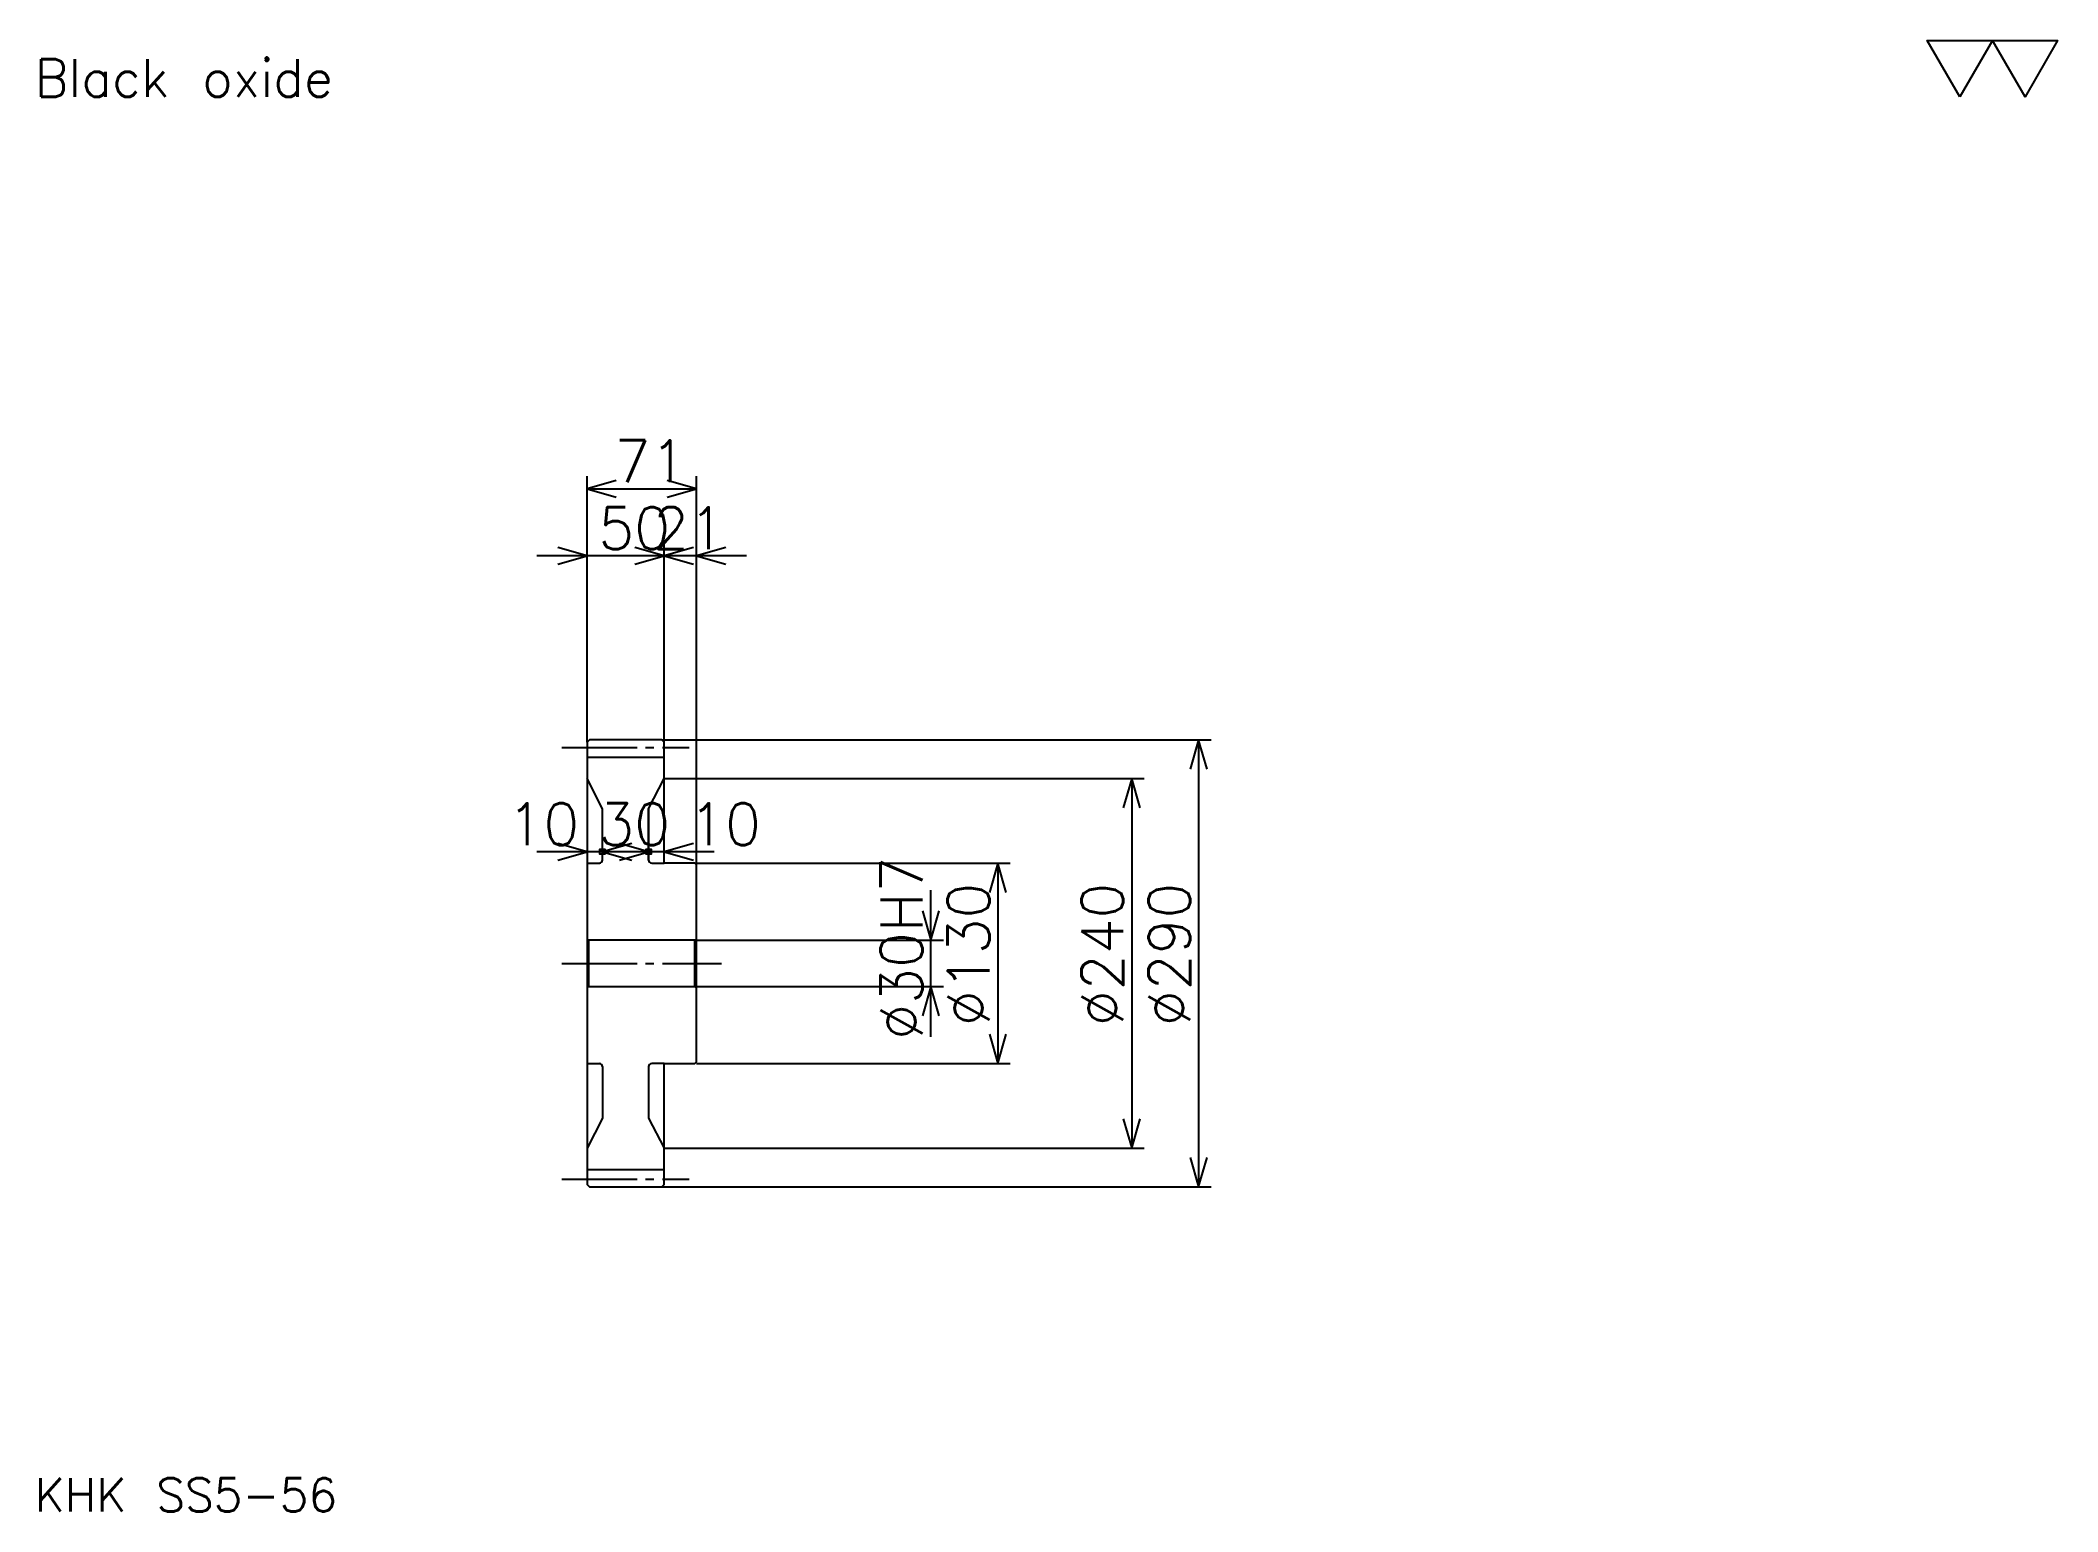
# Model space of a CAD drawing. Extents: x 58 to 1367, y 60 to 1015.
import ezdxf

# ---------------------------------------------------------------- set-up
doc = ezdxf.new("R2010")
doc.units = 0
doc.linetypes.add('DASHDOT', pattern=[65.189188, 48.891892, -5.432432, 5.432432, -5.432432])
doc.layers.get('0').update_dxf_attribs({"linetype": 'CONTINUOUS'})
doc.layers.add('DASHDOT', color=6, linetype='DASHDOT')
doc.styles.add('KANJI', font='TXT', dxfattribs={"bigfont": 'BIGFONT'})

msp = doc.modelspace()

# ---------------------------------------------------------------- linework, layer by layer
at = {"color": 5}
for p, q in [((412.864838, 560.581116), (412.864838, 731.702759)), ((412.864838, 723.554077), (483.864838, 723.554077)), ((483.864838, 560.581116), (483.864838, 731.702759)), ((462.864838, 560.581116), (462.864838, 688.243286)), ((495.459442, 680.094604), (380.270233, 680.094604)), ((516.459412, 680.094604), (430.270233, 680.094604)), ((412.864838, 559.081116), (412.864838, 560.581116)), ((461.364838, 560.581116), (483.864838, 560.581116)), ((462.864838, 559.081116), (462.864838, 560.581116)), ((483.864838, 560.581116), (817.959473, 560.581116)), ((483.864838, 479.581116), (483.864838, 560.581116)), ((809.810791, 560.581116), (809.810791, 270.581116)), ((462.864838, 535.581116), (483.864838, 535.581116)), ((483.864838, 535.581116), (774.5, 535.581116)), ((766.351318, 535.581116), (766.351318, 295.581116)), ((455.459442, 488.01355), (380.270233, 488.01355)), ((485.459442, 488.01355), (390.270233, 488.01355)), ((495.459442, 488.01355), (420.270233, 488.01355)), ((483.864838, 480.581116), (687.581055, 480.581116)), ((679.432373, 480.581116), (679.432373, 350.581116)), ((635.972961, 367.986511), (635.972961, 463.17572)), ((483.864838, 430.581116), (644.121582, 430.581116)), ((483.864838, 400.581116), (644.121582, 400.581116)), ((483.864838, 350.581116), (687.581055, 350.581116)), ((462.864838, 295.581116), (483.864838, 295.581116)), ((483.864838, 295.581116), (774.5, 295.581116)), ((461.364838, 270.581116), (483.864838, 270.581116)), ((483.864838, 270.581116), (817.959473, 270.581116))]:
    msp.add_line(p, q, dxfattribs=at)
at = {"color": 4}
for p, q in [((412.864838, 549.331116), (462.864838, 549.331116)), ((452.864838, 515.955017), (452.864838, 482.581116)), ((412.864838, 480.581116), (420.864838, 480.581116)), ((454.864838, 480.581116), (462.864838, 480.581116)), ((483.864838, 431.581116), (482.864838, 430.581116)), ((412.864838, 399.581116), (413.864838, 400.581116)), ((483.864838, 399.581116), (482.864838, 400.581116)), ((412.864838, 350.581116), (420.864838, 350.581116)), ((452.864838, 348.581116), (452.864838, 315.207214)), ((462.864838, 350.581116), (454.864838, 350.581116)), ((412.864838, 281.831116), (462.864838, 281.831116))]:
    msp.add_line(p, q, dxfattribs=at)
at = {"color": 7}
msp.add_lwpolyline([(1303.783813, 977.83783), (1282.59729, 1014.561096), (1367.343262, 1014.561096), (1346.156738, 977.83783), (1324.970337, 1014.561096), (1303.783813, 977.83783)], dxfattribs=at)
at = {"color": 5}
for points in [[(431.878357, 728.986511), (412.864838, 723.554077), (431.878357, 718.121643)], [(464.851318, 718.121643), (483.864838, 723.554077), (464.851318, 728.986511)], [(393.851318, 674.662231), (412.864838, 680.094604), (393.851318, 685.5271)], [(443.851318, 674.662231), (462.864838, 680.094604), (443.851318, 685.5271)], [(481.878357, 685.5271), (462.864838, 680.094604), (481.878357, 674.662231)], [(502.878357, 685.5271), (483.864838, 680.094604), (502.878357, 674.662231)], [(815.243225, 541.567627), (809.810791, 560.581116), (804.378357, 541.567627)], [(771.783752, 516.567627), (766.351318, 535.581116), (760.918884, 516.567627)], [(393.851318, 482.581116), (412.864838, 488.01355), (393.851318, 493.445984)], [(422.864838, 488.01355), (421.235107, 489.64328), (424.494568, 489.64328), (424.494568, 486.38382), (421.235107, 486.38382), (421.235107, 489.64328), (422.864838, 488.01355), (424.494568, 486.38382), (424.494568, 489.64328), (422.864838, 488.01355)], [(441.878357, 493.445984), (422.864838, 488.01355), (441.878357, 482.581116)], [(433.851318, 482.581116), (452.864838, 488.01355), (433.851318, 493.445984)], [(452.864838, 488.01355), (451.235107, 489.64328), (454.494568, 489.64328), (454.494568, 486.38382), (451.235107, 486.38382), (451.235107, 489.64328), (452.864838, 488.01355), (454.494568, 486.38382), (454.494568, 489.64328), (452.864838, 488.01355)], [(481.878357, 493.445984), (462.864838, 488.01355), (481.878357, 482.581116)], [(684.864868, 461.567596), (679.432373, 480.581116), (674, 461.567596)], [(630.540527, 449.594635), (635.972961, 430.581116), (641.405396, 449.594635)], [(641.405396, 381.567596), (635.972961, 400.581116), (630.540527, 381.567596)], [(674, 369.594635), (679.432373, 350.581116), (684.864868, 369.594635)], [(760.918884, 314.594635), (766.351318, 295.581116), (771.783752, 314.594635)], [(804.378357, 289.594635), (809.810791, 270.581116), (815.243225, 289.594635)]]:
    msp.add_lwpolyline(points, dxfattribs=at)
at = {"color": 4}
for points in [[(462.864838, 559.081116), (461.364838, 560.581116), (414.364838, 560.581116), (412.864838, 559.081116), (412.864838, 399.581116)], [(412.864838, 399.581116), (412.864838, 272.081116), (414.364838, 270.581116), (461.364838, 270.581116), (462.864838, 272.081116), (462.864838, 350.581116), (482.864838, 350.581116), (483.864838, 351.581116), (483.864838, 479.581116), (482.864838, 480.581116), (462.864838, 480.581116), (462.864838, 559.081116)], [(422.864838, 482.581116), (422.864838, 515.955017), (412.864838, 535.581116)], [(452.864838, 482.581116), (452.864838, 515.955017), (462.864838, 535.581116)], [(412.864838, 431.581116), (413.864838, 430.581116), (413.864838, 400.581116), (482.864838, 400.581116), (482.864838, 430.581116), (413.864838, 430.581116)], [(422.864838, 348.581116), (422.864838, 315.207214), (412.864838, 295.581116)], [(452.864838, 348.581116), (452.864838, 315.207214), (462.864838, 295.581116)]]:
    msp.add_lwpolyline(points, dxfattribs=at)
for centre, start, end in [((420.864838, 482.581116), 270, 0), ((454.864838, 482.581116), 180, 270), ((420.864838, 348.581116), 0, 90), ((454.864838, 348.581116), 90, 180)]:
    msp.add_arc(centre, 2, start, end, dxfattribs=at)
at = {"layer": 'DASHDOT', "color": 7}
for p, q in [((396.567535, 555.581116), (479.16214, 555.581116)), ((396.567535, 415.581116), (500.16214, 415.581116)), ((396.567535, 275.581116), (479.16214, 275.581116))]:
    msp.add_line(p, q, dxfattribs=at)

# ---------------------------------------------------------------- texts
at = {"color": 7, "style": 'KANJI'}
for s, height, p in [('Black oxide', 24.445946, (54.324326, 977.83783)), ('71', 27.162162, (430.709442, 727.900024)), ('50', 27.162162, (420.209442, 684.440552)), ('21', 27.162162, (455.709442, 684.440552)), ('10', 27.162162, (361.256714, 492.359497)), ('30', 27.162162, (420.209442, 492.359497)), ('10', 27.162162, (479.16214, 492.359497)), ('KHK SS5-56', 21.72973, (54.324326, 59.756756))]:
    msp.add_text(s, height=height, dxfattribs=at).set_placement(p)
for s, p in [('%%c30H7', (630.540527, 366.010162)), ('%%c130', (674, 374.837891)), ('%%c240', (760.918884, 374.837891)), ('%%c290', (804.378357, 374.837891))]:
    msp.add_text(s, height=27.162162, rotation=90, dxfattribs=at).set_placement(p)

doc.saveas('drawing.dxf')
